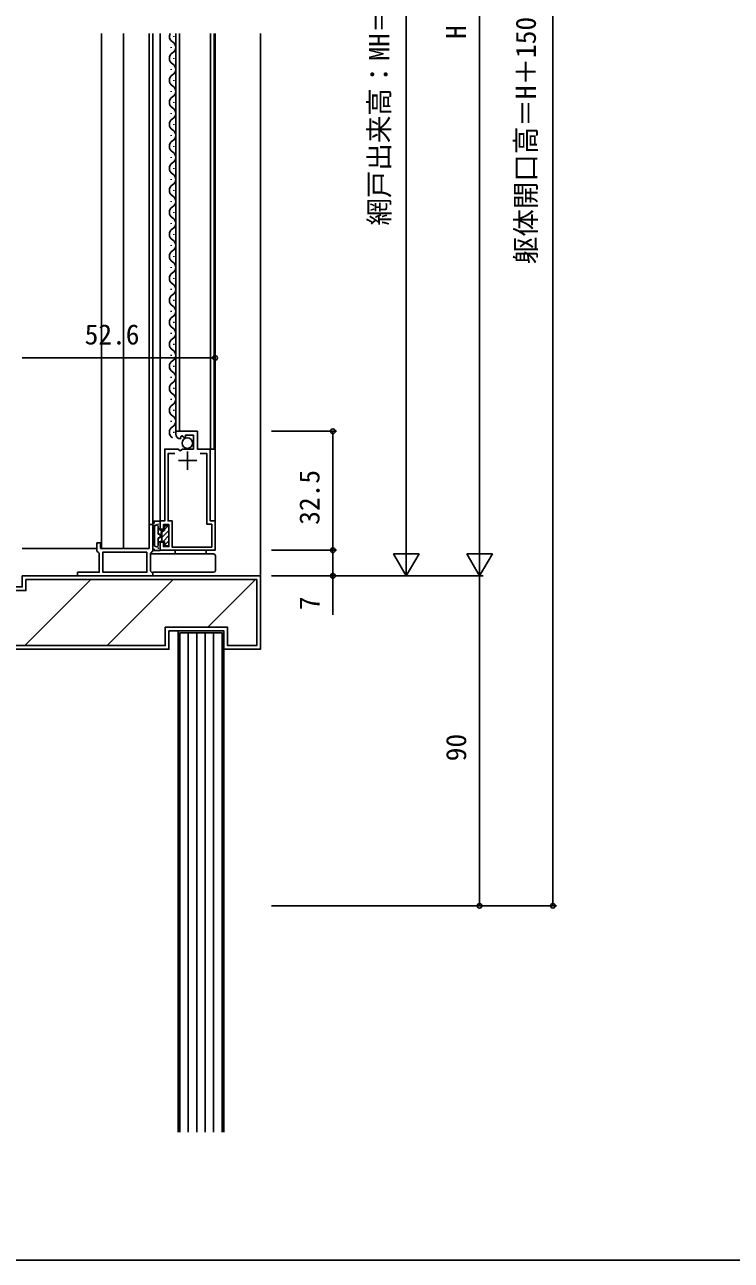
# Model space of a CAD drawing. Units: millimetres, scale not verified. Extents: x -437 to 438, y -344 to 341.
# Drawn here: x -192.1 to 0.6, y -343.8 to -6.7 of the extents above; entities that cross this region are included whole.
import ezdxf
from ezdxf.enums import TextEntityAlignment as Align

# ---------------------------------------------------------------- set-up
doc = ezdxf.new("R2010")
doc.units = ezdxf.units.MM
doc.header["$LTSCALE"] = 2
for name, color, linetype in [('0-2_YKK_11', 7, 'Continuous'), ('0-3_YKK_12', 2, 'Continuous'), ('0-4_YKK_13', 4, 'Continuous'), ('0-6_YKK_D', 6, 'Continuous'), ('0-7_YKK_ZWAK', 7, 'Continuous'), ('0-8_YSS_K', 3, 'Continuous')]:
    doc.layers.add(name, color=color, linetype=linetype)
doc.styles.add('ＭＳ ゴシック', font='')
doc.styles.get('ＭＳ ゴシック').set_extended_font_data('MS Gothic')

msp = doc.modelspace()

# ---------------------------------------------------------------- linework, layer by layer
at = {"layer": '0-2_YKK_11'}
for p, q in [((-147.7, -123.087), (-147.7, -128.087)), ((-150.2, -125.587), (-145.2, -125.587))]:
    msp.add_line(p, q, dxfattribs=at)
for points in [[(-141.5, -142.087), (-141.5, -122.487), (-145, -122.487), (-145, -117.587), (-150.9, -117.587), (-150.9, -118.391)], [(-149.718, -119.686), (-149.507, -119.435), (-149.593, -119.116), (-149.124, -118.846), (-148.547, -119.423), (-148.3, -119.32), (-148.3, -118.687), (-146.1, -118.687), (-146.1, -122.487), (-149.1, -122.487), (-149.4, -122.787), (-149.729, -122.94), (-150.269, -122.487), (-153.9, -122.487), (-153.9, -142.087), (-155.2, -142.087), (-155.2, -144.337), (-154.3, -144.337), (-154.3, -143.087), (-152.8, -143.087), (-152.8, -149.087), (-154.3, -149.087), (-154.3, -147.837), (-155.2, -147.837), (-155.2, -150.087), (-140.2, -150.087), (-140.2, -142.087), (-141.5, -142.087)], [(-151.125, -123.687), (-153, -123.687), (-153, -142.087), (-151.9, -142.087), (-151.9, -149.187), (-141.1, -149.187), (-141.1, -142.987), (-142.4, -142.987), (-142.4, -123.687), (-144.275, -123.687)]]:
    msp.add_lwpolyline(points, dxfattribs=at)
for points in [[(-177.7, -157.087), (-157.2, -157.087), (-157.2, -156.387), (-157.5, -156.087), (-157.8, -155.787), (-157.8, -150.887), (-157.5, -150.587), (-157.2, -150.287), (-157.2, -143.087), (-158.2, -143.087), (-158.2, -149.587), (-171.4, -149.587), (-171.4, -148.087), (-172.4, -148.087), (-172.4, -150.287), (-172.1, -150.587), (-171.8, -150.887), (-171.8, -156.087), (-177.7, -156.087)], [(-158.8, -150.587), (-170.8, -150.587), (-170.8, -156.087), (-158.8, -156.087)]]:
    msp.add_lwpolyline(points, close=True, dxfattribs=at)
msp.add_arc((-149.6, -118.391), 1.3, 179.99998, 264.7841, dxfattribs=at)
at = {"layer": '0-3_YKK_12'}
for p, q in [((-171.2, -149.569), (-171.2, -9.087)), ((-165.2, -149.587), (-165.2, -9.087)), ((-158.2, -143.587), (-158.2, -9.087)), ((-157.2, -9.087), (-157.2, -143.587)), ((-155.2, -142.387), (-155.2, -9.087)), ((-151.4, -9.991), (-151.4, -9.791)), ((-150.9, -118.087), (-150.9, -9.087)), ((-149.9, -117.587), (-149.9, -9.087)), ((-141.4, -122.487), (-141.4, -9.087)), ((-140.4, -122.487), (-140.4, -9.087)), ((-140.2, -142.379), (-140.2, -9.087)), ((-152.16, -12.991), (-152.16, -12.791)), ((-151.4, -15.991), (-151.4, -15.791)), ((-152.16, -18.991), (-152.16, -18.791)), ((-151.4, -21.991), (-151.4, -21.791)), ((-152.16, -24.991), (-152.16, -24.791)), ((-151.4, -27.991), (-151.4, -27.791)), ((-152.16, -30.991), (-152.16, -30.791)), ((-152.16, -36.991), (-152.16, -36.791)), ((-151.4, -33.991), (-151.4, -33.791)), ((-151.4, -39.991), (-151.4, -39.791)), ((-152.16, -42.991), (-152.16, -42.791)), ((-151.4, -45.991), (-151.4, -45.791)), ((-152.16, -48.991), (-152.16, -48.791)), ((-151.4, -51.991), (-151.4, -51.791)), ((-152.16, -54.991), (-152.16, -54.791)), ((-151.4, -57.991), (-151.4, -57.791)), ((-152.16, -60.991), (-152.16, -60.791)), ((-151.4, -63.991), (-151.4, -63.791)), ((-152.16, -66.992), (-152.16, -66.792)), ((-151.4, -69.992), (-151.4, -69.792)), ((-152.16, -72.992), (-152.16, -72.792)), ((-151.4, -75.992), (-151.4, -75.792)), ((-152.16, -78.992), (-152.16, -78.792)), ((-151.4, -81.992), (-151.4, -81.792)), ((-152.16, -84.992), (-152.16, -84.792)), ((-152.16, -90.992), (-152.16, -90.792)), ((-151.4, -87.992), (-151.4, -87.792)), ((-151.4, -93.992), (-151.4, -93.792)), ((-152.16, -96.992), (-152.16, -96.792)), ((-151.4, -99.992), (-151.4, -99.792)), ((-152.16, -102.992), (-152.16, -102.792)), ((-151.4, -105.992), (-151.4, -105.792)), ((-152.16, -108.992), (-152.16, -108.792)), ((-151.4, -111.992), (-151.4, -111.792)), ((-152.16, -114.992), (-152.16, -114.792)), ((-151.4, -117.992), (-151.4, -117.792)), ((-142.5, -122.487), (-140.401, -122.487)), ((-192.8, -149.587), (-172.4, -149.587))]:
    msp.add_line(p, q, dxfattribs=at)
for centre, start, end in [((-150.942, -9.891), 152.08698, 240.79752), ((-152.619, -12.891), 299.20261, 60.79752), ((-150.942, -15.891), 119.20261, 240.79752), ((-152.619, -18.891), 299.20261, 60.79752), ((-150.942, -21.891), 119.20261, 240.79752), ((-152.619, -24.891), 299.20261, 60.79752), ((-150.942, -27.891), 119.20261, 240.79752), ((-152.619, -30.891), 299.20261, 60.79752), ((-150.942, -33.891), 119.20261, 240.79752), ((-152.619, -36.891), 299.20261, 60.79752), ((-150.942, -39.891), 119.20261, 240.79752), ((-152.619, -42.891), 299.20261, 60.79752), ((-150.942, -45.891), 119.20261, 240.79752), ((-150.942, -51.891), 119.20261, 240.79752), ((-152.619, -48.891), 299.20261, 60.79752), ((-152.619, -54.891), 299.20261, 60.79752), ((-150.942, -57.891), 119.20261, 240.79752), ((-152.619, -60.891), 299.20261, 60.79752), ((-150.942, -63.891), 119.20261, 240.79752), ((-152.619, -66.892), 299.20261, 60.79752), ((-150.942, -69.892), 119.20261, 240.79752), ((-152.619, -72.892), 299.20261, 60.79752), ((-150.942, -75.892), 119.20261, 240.79752), ((-152.619, -78.892), 299.20261, 60.79752), ((-150.942, -81.892), 119.20261, 240.79752), ((-152.619, -84.892), 299.20261, 60.79752), ((-150.942, -87.892), 119.20261, 240.79752), ((-152.619, -90.892), 299.20261, 60.79752), ((-150.942, -93.892), 119.20261, 240.79752), ((-152.619, -96.892), 299.20261, 60.79752), ((-150.942, -99.892), 119.20261, 240.79752), ((-150.942, -105.892), 119.20261, 240.79752), ((-152.619, -102.892), 299.20261, 60.79752), ((-152.619, -108.892), 299.20261, 60.79752), ((-150.942, -111.892), 119.20261, 240.79752), ((-152.619, -114.892), 299.20261, 60.79752), ((-150.942, -117.892), 119.20261, 240.79752)]:
    msp.add_arc(centre, 1.718, start, end, dxfattribs=at)
at = {"layer": '0-4_YKK_13'}
for p, q in [((-157.2, -142.162), (-155.2, -142.162)), ((-157.2, -142.162), (-157.2, -150.162)), ((-156.884, -144.705), (-156.684, -144.705)), ((-156.864, -142.547), (-156.664, -142.547)), ((-156.864, -143.28), (-156.664, -143.28)), ((-156.7, -148.662), (-156.7, -143.662)), ((-155.825, -142.913), (-155.625, -142.913)), ((-155.7, -143.662), (-155.7, -145.662)), ((-155.52, -144.216), (-155.32, -144.216)), ((-154.7, -147.662), (-154.7, -144.662)), ((-154.7, -145.155), (-154.207, -144.662)), ((-154.7, -146.569), (-152.8, -144.669)), ((-154, -143.412), (-154, -144.662)), ((-154, -143.412), (-152.8, -143.412)), ((-154, -144.455), (-152.957, -143.412)), ((-152.8, -148.912), (-152.8, -143.412)), ((-157.026, -147.82), (-156.826, -147.82)), ((-156.864, -146.436), (-156.664, -146.436)), ((-155.7, -145.662), (-155.2, -145.662)), ((-155.7, -146.662), (-155.2, -146.662)), ((-155.7, -146.662), (-155.7, -148.662)), ((-155.499, -147.759), (-155.299, -147.759)), ((-155.2, -145.662), (-155.2, -146.662)), ((-155.2, -147.662), (-154, -147.662)), ((-155.2, -147.662), (-155.2, -150.162)), ((-155.072, -145.316), (-154.872, -145.316)), ((-154.909, -146.843), (-154.709, -146.843)), ((-154.378, -147.662), (-152.8, -146.083)), ((-154, -148.697), (-152.8, -147.497)), ((-154, -147.662), (-154, -148.912)), ((-157.7, -151.087), (-140.6, -151.087)), ((-157.2, -150.162), (-155.2, -150.162)), ((-156.864, -149.856), (-156.664, -149.856)), ((-155.764, -149.469), (-155.564, -149.469)), ((-154, -148.912), (-152.8, -148.912)), ((-151.1, -150.087), (-151.1, -151.087)), ((-142.6, -151.087), (-142.6, -150.087)), ((-140.1, -151.587), (-140.1, -155.587)), ((-157.266, -156.087), (-140.6, -156.087))]:
    msp.add_line(p, q, dxfattribs=at)
msp.add_lwpolyline([(-155.2, -142.162), (-155.2, -144.662), (-154, -144.662)], dxfattribs=at)
msp.add_circle((-147.745, -120.837), 1.45, dxfattribs=at)
for centre, start, end in [((-156.2, -143.662), 0, 180), ((-156.2, -148.662), 180, 0), ((-140.6, -151.587), 0, 90), ((-140.6, -155.587), 270, 0)]:
    msp.add_arc(centre, 0.5, start, end, dxfattribs=at)
at = {"layer": '0-6_YKK_D'}
for p, q in [((-48.048, 202.913), (-48.048, -247.087)), ((-88.048, -150.087), (-88.048, 134.913)), ((-68.048, -150.087), (-68.048, 135.913)), ((-192.8, -97.587), (-140.2, -97.587)), ((-140.2, -114.587), (-140.2, -96.587)), ((-124.798, -117.587), (-107.048, -117.587)), ((-108.048, -150.087), (-108.048, -117.587)), ((-88.048, -157.087), (-88.048, -144.962)), ((-68.048, -157.087), (-68.048, -144.962)), ((-124.798, -150.087), (-107.048, -150.087)), ((-124.798, -150.087), (-107.048, -150.087)), ((-88.048, -157.087), (-91.548, -151.024)), ((-84.548, -151.024), (-91.548, -151.024)), ((-88.048, -157.087), (-84.548, -151.024)), ((-68.048, -157.087), (-71.548, -151.024)), ((-64.548, -151.024), (-71.548, -151.024)), ((-68.048, -157.087), (-64.548, -151.024)), ((-124.798, -157.087), (-67.048, -157.087)), ((-124.798, -157.087), (-67.048, -157.087)), ((-124.798, -157.087), (-87.048, -157.087)), ((-124.798, -157.087), (-107.048, -157.087)), ((-68.048, -157.087), (-68.048, -247.087)), ((-124.798, -247.087), (-47.048, -247.087)), ((-124.798, -247.087), (-67.048, -247.087))]:
    msp.add_line(p, q, dxfattribs=at)
msp.add_lwpolyline([(-108.048, -150.087), (-108.048, -157.087), (-108.048, -167.685)], dxfattribs=at)
for centre in [(-140.2, -97.587), (-108.048, -117.587), (-108.048, -150.087), (-108.048, -150.087), (-108.048, -157.087), (-68.048, -247.087), (-48.048, -247.087)]:
    msp.add_circle(centre, 0.637, dxfattribs=at)
at = {"layer": '0-7_YKK_ZWAK'}
msp.add_lwpolyline([(-436.8, -343.8), (438.2, -343.8), (438.2, 306.2)], dxfattribs=at)
at = {"layer": '0-8_YSS_K'}
for p, q in [((-127.8, -157.087), (-127.8, -9.087)), ((-192.073, -176.087), (-174.073, -158.087)), ((-169.622, -176.087), (-151.622, -158.087)), ((-142.172, -171.087), (-129.172, -158.087)), ((-147.5, -172.587), (-147.5, -308.8)), ((-145.2, -172.587), (-145.2, -308.8)), ((-142.9, -172.587), (-142.9, -308.8)), ((-140.6, -172.587), (-140.6, -308.8))]:
    msp.add_line(p, q, dxfattribs=at)
for points in [[(-207.8, -177.087), (-207.8, -160.087), (-192.8, -160.087), (-192.8, -157.087), (-127.8, -157.087), (-127.8, -177.087), (-137.8, -177.087), (-137.8, -172.087), (-152.8, -172.087), (-152.8, -177.087)], [(-206.8, -176.087), (-206.8, -161.087), (-191.8, -161.087), (-191.8, -158.087), (-128.8, -158.087), (-128.8, -176.087), (-136.8, -176.087), (-136.8, -171.087), (-153.8, -171.087), (-153.8, -176.087)]]:
    msp.add_lwpolyline(points, close=True, dxfattribs=at)
for points in [[(-137.8, -308.8), (-137.8, -172.087), (-150.3, -172.087), (-150.3, -308.8)], [(-138.3, -308.8), (-138.3, -172.587), (-149.8, -172.587), (-149.8, -308.8)]]:
    msp.add_lwpolyline(points, dxfattribs=at)

# ---------------------------------------------------------------- texts
at = {"layer": '0-6_YKK_D', "style": 'ＭＳ ゴシック'}
for s, p in [('網戸出来高：MH＝H－1', (-91.028, -61.493)), ('躯体開口高＝H＋150', (-51.028, -72.008)), ('H', (-70.048, -10.581)), ('32.5', (-110.048, -143.126)), ('7', (-110.048, -166.409)), ('90', (-70.048, -207.648))]:
    msp.add_text(s, height=5.499, rotation=90, dxfattribs=at).set_placement(p, align=Align.BOTTOM_LEFT)
msp.add_text('52.6', height=5.499, dxfattribs=at).set_placement((-175.769, -95.587), align=Align.BOTTOM_LEFT)

doc.saveas('drawing.dxf')
